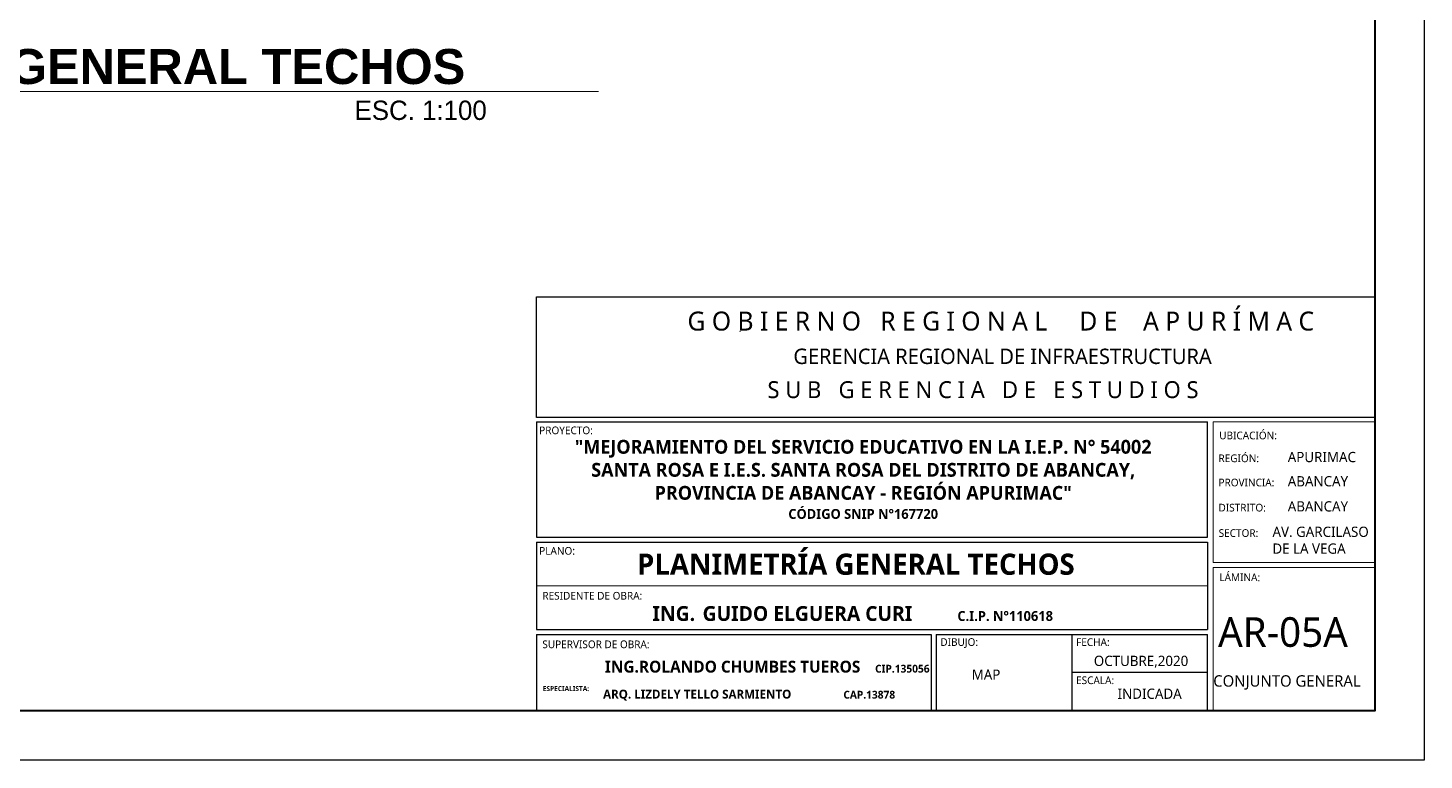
# Model space of a CAD drawing. Header units: metres. Extents: x 27 to 147, y -173 to 8.
# Drawn here: x 118.47 to 146.79, y -173.39 to -158.56 of the extents above; entities that cross this region are included whole.
import ezdxf

# ---------------------------------------------------------------- set-up
doc = ezdxf.new("R2010")
doc.units = ezdxf.units.M
for name, color, linetype, lineweight in [('cotas', 7, 'Continuous', 5), ('LINEAS_IND.', 252, 'Continuous', 5), ('Membrete', 250, 'Continuous', 15), ('TEXTO 1', 7, 'Continuous', 15), ('TEXTOS-SUBTITULO', 7, 'Continuous', 30)]:
    doc.layers.add(name, color=color, linetype=linetype, lineweight=lineweight)
doc.styles.add('Generales', font='trebuc.ttf', dxfattribs={"height": 0.1})
doc.styles.add('LICHA', font='bgothm.ttf')
doc.styles.add('TURBO_BASS', font='swisseb.ttf')

msp = doc.modelspace()

# ---------------------------------------------------------------- linework, layer by layer
at = {"color": 7}
msp.add_lwpolyline([(26.786, -83.395), (146.786, -83.395), (146.786, -173.395), (26.786, -173.395), (26.786, -83.395)], dxfattribs=at)
at = {"color": 7, "lineweight": 40}
msp.add_lwpolyline([(27.786, -84.395), (145.786, -84.395), (145.786, -172.395), (27.786, -172.395)], close=True, dxfattribs=at)
at = {"layer": 'cotas', "color": 7}
msp.add_line((110.42, -159.847), (130.041, -159.847), dxfattribs=at)
at = {"layer": 'LINEAS_IND.', "color": 7, "ltscale": 0.5}
msp.add_line((132.906, -164.701, 1.02), (132.926, -164.711, 1.02), dxfattribs=at)
at = {"layer": 'Membrete', "color": 7, "lineweight": 30, "ltscale": 0.5}
for p, q in [((128.784, -166.449), (128.784, -164.005)), ((128.784, -164.005), (145.786, -164.005)), ((145.786, -166.449), (128.784, -166.449)), ((128.784, -166.539), (142.397, -166.539)), ((128.784, -166.539), (128.784, -168.877)), ((128.786, -168.877), (142.397, -168.877)), ((128.786, -168.981), (142.397, -168.981)), ((128.786, -168.981), (128.786, -170.748)), ((142.397, -168.981), (142.397, -170.748)), ((128.786, -170.748), (142.397, -170.748)), ((128.786, -170.848), (136.787, -170.848)), ((128.786, -170.848), (128.786, -172.395)), ((136.787, -170.848), (136.787, -172.395)), ((136.891, -170.848), (142.397, -170.848)), ((136.891, -170.848), (136.891, -172.395)), ((142.397, -171.622), (139.644, -171.622))]:
    msp.add_line(p, q, dxfattribs=at)
at = {"layer": 'Membrete', "color": 7, "lineweight": 20, "ltscale": 0.5}
msp.add_line((145.786, -164.005), (128.784, -164.005), dxfattribs=at)
at = {"layer": 'Membrete', "color": 7, "lineweight": 18, "ltscale": 0.5}
msp.add_line((142.397, -169.865), (128.786, -169.865), dxfattribs=at)
at = {"layer": 'Membrete', "color": 7, "lineweight": 20, "ltscale": 0.5}
msp.add_lwpolyline([(145.786, -166.449), (145.786, -164.005)], dxfattribs=at)
at = {"layer": 'Membrete', "color": 7, "lineweight": 30, "ltscale": 0.5}
for points in [[(142.397, -168.877), (142.397, -166.539)], [(136.891, -172.395), (142.397, -172.395), (142.397, -170.848)], [(139.644, -170.848), (139.644, -172.395)]]:
    msp.add_lwpolyline(points, dxfattribs=at)
at = {"layer": 'Membrete', "color": 7, "lineweight": 18, "ltscale": 0.5}
for points in [[(145.786, -166.539), (142.51, -166.539), (142.51, -169.393), (145.786, -169.393)], [(145.786, -169.493), (142.51, -169.493), (142.51, -172.395), (145.786, -172.395)]]:
    msp.add_lwpolyline(points, close=True, dxfattribs=at)
msp.add_lwpolyline([(128.786, -172.395), (136.787, -172.395)], dxfattribs=at)

# ---------------------------------------------------------------- texts
at = {"layer": 'Membrete', "color": 7, "lineweight": 5, "style": 'Generales'}
for s, height, p in [('G O B I E R N O   R E G I O N A L     D E    A P U R Í M A C   ', 0.384, (131.848, -164.69)), ('GERENCIA REGIONAL DE INFRAESTRUCTURA', 0.31135, (133.996, -165.368)), ('S U B   G E R E N C I A   D E   E S T U D I O S ', 0.34249, (133.47, -166.059))]:
    msp.add_text(s, height=height, dxfattribs=at).set_placement(p)
at = {"layer": 'Membrete', "color": 7, "ltscale": 0.5, "style": 'Generales'}
for s, height, p in [('PROYECTO:', 0.1557, (128.841, -166.791)), ('UBICACIÓN:', 0.1557, (142.632, -166.894)), ('REGIÓN:', 0.1557, (142.617, -167.357)), ('APURIMAC', 0.2076, (144.022, -167.357)), ('PROVINCIA:', 0.1557, (142.617, -167.848)), ('ABANCAY', 0.2076, (144.022, -167.848)), ('ABANCAY', 0.2076, (144.022, -168.357)), ('DISTRITO:', 0.1557, (142.617, -168.357)), ('SECTOR: ', 0.1557, (142.62, -168.872)), ('AV. GARCILASO  ', 0.20757, (143.712, -168.872)), ('DE LA VEGA', 0.2076, (143.711, -169.213)), ('PLANO:', 0.1557, (128.841, -169.233)), ('LÁMINA:', 0.1557, (142.635, -169.769)), ('RESIDENTE DE OBRA:', 0.15568, (128.905, -170.143)), ('AR-05A', 0.6, (142.609, -171.1)), ('SUPERVISOR DE OBRA:', 0.15568, (128.905, -171.127)), ('DIBUJO:', 0.1557, (136.976, -171.081)), ('FECHA:', 0.1557, (139.729, -171.083)), ('OCTUBRE,2020', 0.20757, (140.089, -171.488)), ('MAP', 0.2076, (137.612, -171.767)), ('ESCALA:', 0.1557, (139.729, -171.855)), ('CONJUNTO GENERAL', 0.23149, (142.51, -171.907)), ('INDICADA', 0.2076, (140.571, -172.154))]:
    msp.add_text(s, height=height, dxfattribs=at).set_placement(p)
at = {"layer": 'Membrete', "color": 7, "ltscale": 0.5, "attachment_point": 1, "style": 'Generales'}
for s, insert, char_height, width in [('\\pxqc;{\\fTrebuchet MS|b1|i0|c0|p34;\\H0.6891x;"MEJORAMIENTO DEL SERVICIO EDUCATIVO EN LA I.E.P. N° 54002 \\PSANTA ROSA E I.E.S. SANTA ROSA DEL DISTRITO DE ABANCAY, \\PPROVINCIA DE ABANCAY - REGIÓN APURIMAC"\\H1.4512x;\\P\\H0.49222x;CÓDIGO SNIP N°167720}', (128.561, -166.906), 0.406329, 13.70098), ('{\\fTrebuchet MS|b1|i0|c0|p34;PLANIMETRÍA GENERAL TECHOS}', (130.826, -169.211), 0.4289, 13.24789), ('\\pxi-2.5313,l3.5313,t3.5313;{\\fTrebuchet MS|b1|i0|c0|p34;\\H0.88598x;ING.^IGUIDO ELGUERA CURI         \\H0.66667x;C.I.P. N°110618}', (130.801, -170.275), 0.338607, 10.53891), ('{\\fTrebuchet MS|b1|i0|c0|p34;\\H1.0054x;ING.ROLANDO CHUMBES TUEROS\\H0.73511x;     \\H0.89565x;CIP.135056}', (130.172, -171.382), 0.238702, 8.57843), ('{\\fTrebuchet MS|b1|i0|c0|p34;ESPECIALISTA:}', (128.913, -171.897), 0.1, 1.74895), ('\\pxt8;{\\fTrebuchet MS|b1|i0|c0|p34;\\H0.75408x;ARQ. LIZDELY TELLO SARMIENTO\\H1.3333x;             \\H0.6584x;CAP.13878}', (130.137, -171.969), 0.238702, 8.20559)]:
    msp.add_mtext(s, dxfattribs=dict(at, insert=insert, char_height=char_height, width=width))
at = {"layer": 'TEXTO 1', "color": 7, "ltscale": 0.05, "style": 'LICHA'}
msp.add_text('ESC. 1:100', height=0.392, dxfattribs=at).set_placement((125.097, -160.422))
at = {"layer": 'TEXTOS-SUBTITULO', "style": 'TURBO_BASS'}
msp.add_text('PLANIMETRÍA GENERAL TECHOS ', height=0.70977, dxfattribs=at).set_placement((111.038, -159.694))

doc.saveas('drawing.dxf')
